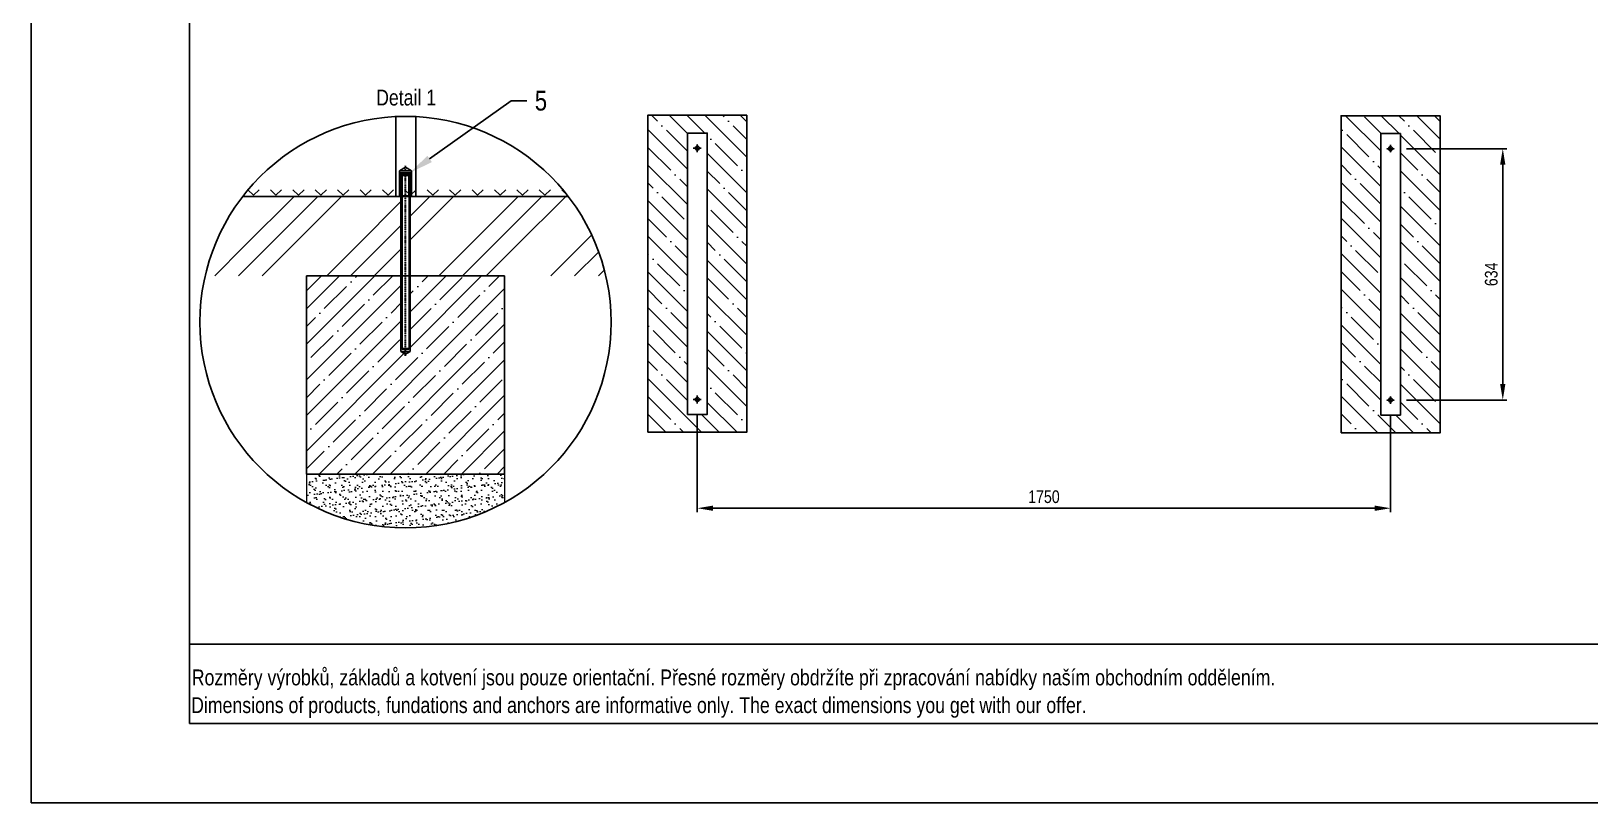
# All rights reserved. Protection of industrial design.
# Model space of a CAD drawing. Header units: millimetres. Extents: x 5064 to 11004, y 3085 to 7285.
# Drawn here: x 5064 to 8999, y 3085 to 5032 of the extents above; entities that cross this region are included whole.
import ezdxf
from ezdxf import colors
from ezdxf.entities.mleader import LeaderData, LeaderLine
from ezdxf.lldxf.tags import DXFTag
from ezdxf.math import Vec2, Vec3

# ---------------------------------------------------------------- set-up
doc = ezdxf.new("R2010")
doc.units = ezdxf.units.MM
doc.header["$LTSCALE"] = 0.3
doc.linetypes.add('DashDot', pattern=[15, 9, -3, 0, -3])
doc.layers.add('Nekreslit', color=6, linetype='Continuous', plot=False)
doc.layers.add('SRAFY', color=251, linetype='Continuous', lineweight=13)
doc.styles.add('SEACAD_Arial', font='arial.ttf', dxfattribs={"width": 0.8})
tags = doc.linetypes.add('HIDDEN2', pattern=[4.7625, 3.175, -1.5875]).pattern_tags.tags
tags[6:7] = [DXFTag(74, 4), DXFTag(75, 0), DXFTag(340, '0'), DXFTag(46, 0.0), DXFTag(50, 0.0), DXFTag(44, 0.0), DXFTag(45, 0.0)]
tags[4:5] = [DXFTag(74, 4), DXFTag(75, 0), DXFTag(340, '0'), DXFTag(46, 0.0), DXFTag(50, 0.0), DXFTag(44, 0.0), DXFTag(45, 0.0)]
doc.dimstyles.new('ISO-25', dxfattribs={"dimtxt": 1.6, "dimasz": 2, "dimexe": 0.5, "dimexo": 1.5, "dimtad": 1, "dimdec": 0, "dimtxsty": 'SEACAD_Arial', "dimcen": 2, "dimadec": 0, "dimazin": 0, "dimtfac": 1, "dimtdec": 0, "dimtmove": 0, "dimatfit": 3, "dimfxl": 1, "dimarcsym": 0})

# ---------------------------------------------------------------- blocks, each defined once
blk = doc.blocks.new('*D146')
at = {"color": 0, "lineweight": -2, "transparency": 16777216}
for p, q in [((6746, 4062.9), (6746, 3818.4)), ((8496.2, 4061.4), (8496.2, 3818.4)), ((6786, 3828.4), (8456.2, 3828.4))]:
    blk.add_line(p, q, dxfattribs=at)
at = {"color": 0, "transparency": 16777216}
for points in [[(6786, 3835.1), (6786, 3821.8), (6746, 3828.4)], [(8456.2, 3835.1), (8456.2, 3821.8), (8496.2, 3828.4)]]:
    blk.add_solid(points, dxfattribs=at)
at = {"layer": 'Defpoints', "color": 0, "transparency": 16777216}
for p in [(6746, 4092.9), (8496.2, 4091.4), (8496.2, 3828.4)]:
    blk.add_point(p, dxfattribs=at)
at = {"color": 0, "transparency": 16777216, "insert": (7621.1, 3857.3), "char_height": 32, "attachment_point": 5, "style": 'SEACAD_Arial'}
blk.add_mtext('1750', dxfattribs=at)
blk = doc.blocks.new('*D147')
at = {"color": 0, "lineweight": -2, "transparency": 16777216}
for p, q in [((8536.2, 4735.4), (8789.4, 4735.4)), ((8779.4, 4141.4), (8779.4, 4695.4)), ((8536.2, 4101.4), (8789.4, 4101.4))]:
    blk.add_line(p, q, dxfattribs=at)
at = {"color": 0, "transparency": 16777216}
for points in [[(8772.7, 4695.4), (8786, 4695.4), (8779.4, 4735.4)], [(8772.7, 4141.4), (8786, 4141.4), (8779.4, 4101.4)]]:
    blk.add_solid(points, dxfattribs=at)
at = {"layer": 'Defpoints', "color": 0, "transparency": 16777216}
for p in [(8506.2, 4735.4), (8779.4, 4735.4), (8506.2, 4101.4)]:
    blk.add_point(p, dxfattribs=at)
at = {"color": 0, "transparency": 16777216, "insert": (8750.5, 4418.4), "char_height": 32, "attachment_point": 5, "rotation": 90, "style": 'SEACAD_Arial'}
blk.add_mtext('634', dxfattribs=at)

msp = doc.modelspace()

# ---------------------------------------------------------------- hatches: boundary and pattern name
at = {"layer": 'SRAFY'}
h = msp.add_hatch(dxfattribs=at)
h.set_pattern_fill('ANSI35', color=256, scale=10, angle=90)
h.paths.add_polyline_path([(6871, 4819.9), (6621, 4819.9), (6621, 4019.9), (6871, 4019.9)])
h.paths.add_polyline_path([(6721, 4774.9), (6771, 4774.9), (6771, 4064.9), (6721, 4064.9)], flags=16)
h.paths.add_polyline_path([(8621.2, 4818.4), (8371.2, 4818.4), (8371.2, 4018.4), (8621.2, 4018.4)])
h.paths.add_polyline_path([(8471.2, 4773.4), (8521.2, 4773.4), (8521.2, 4063.4), (8471.2, 4063.4)], flags=16)
h = msp.add_hatch(dxfattribs=at)
h.set_pattern_fill('ANSI31', color=256, scale=0.5)
h.paths.add_polyline_path([(6019.4, 4674.9), (6017.8, 4673.3), (6017.8, 4669.1), (6017.8, 4669.1), (6019.4, 4667.5)])
h.paths.add_polyline_path([(6001, 4673.3), (5999.4, 4674.9), (5999.4, 4667.5), (6001, 4669.1)])
h.paths.add_polyline_path([(5999.4, 4674.9), (5997.4, 4674.9), (5995.3, 4672.8), (5995.3, 4617.1), (5997.4, 4614.9), (5999.4, 4614.9), (5999.4, 4667.5)])
h.paths.add_polyline_path([(6023.5, 4672.8), (6021.4, 4674.9), (6019.4, 4674.9), (6019.4, 4667.5), (6019.4, 4667.5), (6019.4, 4614.9), (6021.4, 4614.9), (6023.5, 4617.1)])
h = msp.add_hatch(dxfattribs=at)
h.set_pattern_fill('GOST_GROUND', color=256, scale=20)
h.set_pattern_definition([(45, (-1469.58, 245.79), (282.8427, -2e-14), [400]), (45, (-1409.58, 245.79), (282.8427, -2e-14), [400]), (45, (-1349.58, 245.79), (282.8427, -2e-14), [400])])
h.paths.add_polyline_path([(5999.4, 4615), (5977.4, 4615), (5598.5, 4615, 0.107975), (5503.6, 4414.7), (5759.4, 4414.7), (5999.4, 4414.7)])
h.paths.add_polyline_path([(6420.3, 4615), (6041.4, 4615), (6019.4, 4615), (6019.4, 4414.7), (6259.4, 4414.7), (6515.2, 4414.7, 0.107975)])
h = msp.add_hatch(dxfattribs=at)
h.set_pattern_fill('TERACO', color=256, scale=20)
h.set_pattern_definition([(45, (-2237.18, -699.72), (-28.28427, 28.28427), [20, -20]), (135, (-2180.613, -699.72), (-28.28427, -28.28427), [20, -20])])
h.paths.add_polyline_path([(5607.6, 4614.9), (5607.6, 4638), (6411.2, 4638), (6411.2, 4614.9)])
h = msp.add_hatch(dxfattribs=at)
h.set_pattern_fill('ANSI35', color=256, scale=10)
h.set_pattern_definition([(45, (-1469.58, 245.79), (-44.9013, 44.90127), []), (45, (-1424.68, 245.79), (-44.9013, 44.90127), [79.375, -15.875, 0, -15.875])])
h.paths.add_polyline_path([(6259.4, 4414.7), (6019.4, 4414.7), (6019.4, 4223.7), (5999.4, 4223.7), (5999.4, 4414.7), (5759.4, 4414.7), (5759.4, 3914.7), (6259.4, 3914.7)])
h = msp.add_hatch(dxfattribs=at)
h.set_pattern_fill('AR-SAND', color=256, scale=0.5)
h.set_pattern_definition([(37.5, (-1469.582, 245.79), (-0.80002, 24.47066), [0, -19.304, 0, -21.59, 0, -20.6375]), (7.5, (-1469.582, 245.79), (22.47616, 35.84126), [0, -10.414, 0, -17.399, 0, -6.6675]), (327.5, (-1485.203, 245.79), (39.54962, 0.071866), [0, -6.35, 0, -22.86, 0, -29.845]), (317.5, (-1485.203, 245.79), (38.17782, 11.14647), [0, -3.175, 0, -14.986, 0, -17.145])])
h.paths.add_polyline_path([(5759.4, 3914.7), (5759.4, 3842.8, 0.256659), (6259.4, 3842.8), (6259.4, 3914.7)])

# ---------------------------------------------------------------- linework, layer by layer
for p, q in [((5985.4, 4615), (5985.4, 4815)), ((6035.4, 4615), (6035.4, 4815)), ((5997.4, 4674.9), (5995.3, 4672.8)), ((5995.3, 4672.8), (5995.3, 4617.1)), ((6009.4, 4674.9), (5997.4, 4674.9)), ((5999.4, 4614.9), (5999.4, 4674.9)), ((5999.4, 4674.9), (6001, 4673.3)), ((6001, 4674.9), (6009.4, 4674.9)), ((6001, 4616.5), (6001, 4673.3)), ((6001, 4673.3), (6009.4, 4673.3)), ((6001, 4669.1), (6017.8, 4669.1)), ((6009.4, 4674.9), (6021.4, 4674.9)), ((6017.8, 4673.3), (6009.4, 4673.3)), ((6019.4, 4674.9), (6017.8, 4673.3)), ((6017.8, 4616.5), (6017.8, 4673.3)), ((6019.4, 4614.9), (6019.4, 4674.9)), ((6021.4, 4674.9), (6023.5, 4672.8)), ((6023.5, 4672.8), (6023.5, 4617.1)), ((5999.4, 4614.9), (5598.5, 4615)), ((5997.4, 4614.9), (5995.3, 4617.1)), ((5997.4, 4614.9), (5999.4, 4614.9)), ((5999.4, 4614.9), (6001, 4616.5)), ((5999.4, 4614.9), (6019.4, 4614.9)), ((6001, 4616.5), (6009.4, 4616.5)), ((6017.8, 4616.5), (6009.4, 4616.5)), ((6019.4, 4614.9), (6017.8, 4616.5)), ((6019.4, 4614.9), (6420.3, 4615)), ((6021.4, 4614.9), (6023.5, 4617.1)), ((6041.4, 4615), (6420.3, 4615))]:
    msp.add_line(p, q)
at = {"linetype": 'DashDot', "ltscale": 0.1}
for p, q in [((6756, 4736.9), (6736, 4736.9)), ((6746, 4746.9), (6746, 4726.9)), ((8506.2, 4735.4), (8486.2, 4735.4)), ((8496.2, 4745.4), (8496.2, 4725.4)), ((6756, 4102.9), (6736, 4102.9)), ((6746, 4092.9), (6746, 4112.9)), ((8506.2, 4101.4), (8486.2, 4101.4)), ((8496.2, 4091.4), (8496.2, 4111.4))]:
    msp.add_line(p, q, dxfattribs=at)
at = {"linetype": 'HIDDEN2', "ltscale": 0.1}
for p, q in [((5994.4, 4679.9), (6009.4, 4688.6)), ((6024.4, 4679.9), (6009.4, 4688.6)), ((5994.4, 4679.9), (6009.4, 4679.9)), ((6024.4, 4679.9), (6009.4, 4679.9)), ((5997.4, 4223.7), (6021.4, 4223.7)), ((5997.4, 4223.7), (6009.4, 4216.7)), ((6021.4, 4223.7), (6009.4, 4216.7))]:
    msp.add_line(p, q, dxfattribs=at)
at = {"color": 7, "linetype": 'DashDot', "lineweight": 30}
msp.add_line((6009.4, 4212.9), (6009.4, 4691.8), dxfattribs=at)
at = {"linetype": 'HIDDEN2'}
for p, q in [((5994.4, 4614.9), (5994.4, 4679.9)), ((6024.4, 4614.9), (6024.4, 4679.9))]:
    msp.add_line(p, q, dxfattribs=at)
at = {"color": 7, "linetype": 'HIDDEN2'}
for p, q in [((6001, 4669.1), (5999.4, 4667.5)), ((6019.4, 4667.5), (5999.4, 4667.5)), ((6019.4, 4667.5), (6017.8, 4669.1)), ((5997.4, 4614.9), (5997.4, 4414.7)), ((6019.4, 4614.9), (6019.4, 4614.9)), ((6021.4, 4414.7), (6021.4, 4614.9)), ((5997.4, 4414.7), (5997.4, 4223.7)), ((6021.4, 4223.7), (6021.4, 4414.7)), ((5999.4, 4231.3), (6019.4, 4231.3)), ((5999.4, 4231.3), (6001, 4229.7)), ((6009.4, 4229.7), (6001, 4229.7)), ((6017.8, 4229.7), (6009.4, 4229.7)), ((6017.8, 4229.7), (6019.4, 4231.3))]:
    msp.add_line(p, q, dxfattribs=at)
at = {"color": 7, "linetype": 'Continuous'}
for p, q in [((5999.4, 4667.5), (5999.4, 4231.3)), ((6019.4, 4231.3), (6019.4, 4667.5)), ((5759.4, 3914.7), (5759.4, 4414.7)), ((5759.4, 4414.7), (6259.4, 4414.7)), ((6259.4, 4414.7), (6259.4, 3914.7)), ((6259.4, 4293.7), (6259.4, 4413.7)), ((6259.4, 4045.4), (6259.4, 4413.7)), ((5759.4, 3914.7), (6259.4, 3914.7))]:
    msp.add_line(p, q, dxfattribs=at)
at = {"lineweight": 15}
for p, q in [((6001, 4669.1), (6001, 4229.7)), ((6017.8, 4669.1), (6017.8, 4229.7))]:
    msp.add_line(p, q, dxfattribs=at)
for points in [[(6621, 4019.9), (6871, 4019.9), (6871, 4819.9), (6621, 4819.9)], [(8371.2, 4018.4), (8621.2, 4018.4), (8621.2, 4818.4), (8371.2, 4818.4)], [(6721, 4064.9), (6771, 4064.9), (6771, 4774.9), (6721, 4774.9)], [(8471.2, 4063.4), (8521.2, 4063.4), (8521.2, 4773.4), (8471.2, 4773.4)]]:
    msp.add_lwpolyline(points, close=True)
at = {"color": 7, "linetype": 'Continuous'}
msp.add_circle((6009.4, 4297.8), 519.1, dxfattribs=at)
for centre in [(6746, 4736.9), (8496.2, 4735.4), (6746, 4102.9), (8496.2, 4101.4)]:
    msp.add_circle(centre, 5)
at = {"layer": 'Nekreslit'}
msp.add_line((5464.4, 3485.3), (9504.4, 3485.3), dxfattribs=at)
for points in [[(5064.4, 3085.3), (11004.4, 3085.3), (11004.4, 7285.3), (5064.4, 7285.3)], [(5464.4, 3285.3), (9504.4, 3285.3), (9504.4, 6885.3), (5464.4, 6885.3)]]:
    msp.add_lwpolyline(points, close=True, dxfattribs=at)
at = {"layer": 'SRAFY'}
for p, q in [((5759.4, 3914.7), (6259.4, 3914.7)), ((5759.4, 3914.7), (5759.4, 3842.8)), ((6259.4, 3914.7), (6259.4, 3842.8))]:
    msp.add_line(p, q, dxfattribs=at)

# ---------------------------------------------------------------- texts
at = {"style": 'SEACAD_Arial', "width": 0.8}
for s, p in [('Rozměry výrobků, základů a kotvení jsou pouze orientační. Přesné rozměry obdržíte při zpracování nabídky naším obchodním oddělením.', (5469.8, 3381.6)), ('Dimensions of products, fundations and anchors are informative only. The exact dimensions you get with our offer.', (5468.2, 3311.7))]:
    msp.add_text(s, height=39.9982, dxfattribs=at).set_placement(p)
at = {"insert": (5935.2, 4884.4), "char_height": 40, "attachment_point": 1, "style": 'SEACAD_Arial'}
msp.add_mtext_dynamic_manual_height_columns('Detail 1', width=226.121, gutter_width=200, heights=[0], dxfattribs=at)

# ---------------------------------------------------------------- dimensions: what is measured, and where the dimension line sits
dim = msp.add_linear_dim(base=(8779.4, 4735.4), p1=(8506.2, 4101.4), p2=(8506.2, 4735.4), angle=90, dimstyle='ISO-25')
dim.commit()
dim.dimension.update_dxf_attribs({"geometry": '*D147', "text_midpoint": (8750.5, 4418.4)})
dim = msp.add_linear_dim(base=(8496.2, 3828.4), p1=(6746, 4092.9), p2=(8496.2, 4091.4), dimstyle='ISO-25')
dim.commit()
dim.dimension.update_dxf_attribs({"geometry": '*D146', "text_midpoint": (7621.1, 3857.3)})

# ---------------------------------------------------------------- leaders
ml = msp.add_multileader_mtext('Standard')
ml.set_content('5', color=256, style='SEACAD_Arial')
ml.set_leader_properties()
ml.build(insert=Vec2(0, 0))
ml.multileader.update_dxf_attribs({"text_right_attachment_type": 6, "dogleg_length": 2, "arrow_head_size": 60, "scale": 20})
ctx = ml.context
ctx.base_point, ctx.scale, ctx.char_height, ctx.arrow_head_size, ctx.landing_gap_size, ctx.plane_origin = Vec3(6315.8, 4856.2), 20, 50, 60, 20, Vec3(5883.6, 4589.9)
ctx.right_attachment = 6
notes = []
notes.append((ctx, [(0, (1, 1, 0), (6275.8, 4856.2), (1, 0), 40, [(0, [(6021.4, 4674.9)], 0, [])])]))
ctx.mtext.insert, ctx.mtext.flow_direction = Vec3(6335.8, 4881.6), 5
for ctx, leaders in notes:
    for number, flags, end, landing, length, lines in leaders:
        leader = LeaderData()
        leader.index, (leader.has_last_leader_line, leader.has_dogleg_vector, leader.attachment_direction) = number, flags
        leader.last_leader_point, leader.dogleg_vector, leader.dogleg_length = Vec3(end), Vec3(landing), length
        for number, points, colour, breaks in lines:
            line = LeaderLine()
            line.index, line.vertices, line.color, line.breaks = number, Vec3.list(points), colors.encode_raw_color(colour), breaks
            leader.lines.append(line)
        ctx.leaders.append(leader)

doc.saveas('drawing.dxf')
